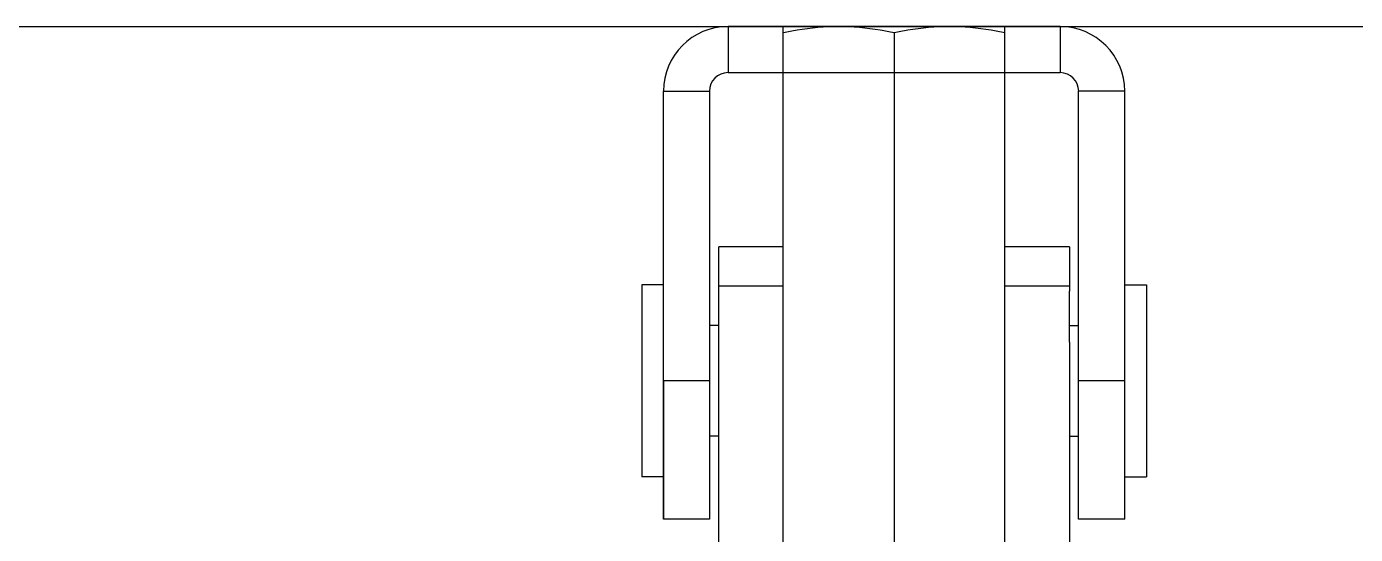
# Model space of a CAD drawing. Extents: x 27938 to 1042331, y -235042 to 1535213.
# Drawn here: x 724241 to 725419, y 755897 to 756346 of the extents above; entities that cross this region are included whole.
import ezdxf

# ---------------------------------------------------------------- set-up
doc = ezdxf.new("R2010")
doc.units = 0
doc.header["$LTSCALE"] = 1000
doc.header["$MEASUREMENT"] = 0
doc.layers.add('bz', color=2, linetype='Continuous')

msp = doc.modelspace()

# ---------------------------------------------------------------- linework, layer by layer
for p, q in [((725157.1, 756346.3), (724862.7, 756346.3)), ((724862.7, 756346.3), (724862.7, 756305.4)), ((725108, 756346.3), (724911.7, 756346.3)), ((724911.7, 755719.6), (724911.7, 756346.3)), ((725108, 755719.6), (725108, 756346.3)), ((725157.1, 756346.3), (725157.1, 756305.4)), ((725009.9, 756340.8), (725009.9, 755725.1)), ((725157.1, 756305.4), (724862.7, 756305.4)), ((724805.4, 756289.1), (724846.3, 756289.1)), ((724805.4, 755910), (724805.4, 756289.1)), ((724846.3, 756289.1), (724846.3, 755910)), ((725173.4, 756128.5), (725173.4, 756289.1)), ((725214.3, 756289.1), (725173.4, 756289.1)), ((725214.3, 755910), (725214.3, 756289.1)), ((724911.7, 756151.2), (724854.5, 756151.2)), ((724854.5, 755836), (724854.5, 756151.2)), ((725165.2, 756151.2), (725108, 756151.2)), ((725165.2, 756151.2), (725165.2, 756112.1)), ((725173.4, 756046.7), (725173.4, 756128.5)), ((724805.4, 756117.6), (724786.2, 756117.6)), ((724786.2, 756117.6), (724786.2, 755947.6)), ((724911.7, 756116.5), (724854.5, 756116.5)), ((725165.2, 756116.5), (725108, 756116.5)), ((725165.2, 756066.9), (725165.2, 756112.1)), ((725214.3, 756117.6), (725233.5, 756117.6)), ((725233.5, 756117.6), (725233.5, 755947.6)), ((724854.5, 756081.7), (724846.3, 756081.7)), ((725165.2, 756081.7), (725173.4, 756081.7)), ((725165.2, 756066.9), (725165.2, 755866.8)), ((725173.4, 755910), (725173.4, 756046.7)), ((724846.3, 756032.6), (724805.4, 756032.6)), ((724805.4, 756032.6), (724805.4, 755910)), ((725214.3, 756032.6), (725173.4, 756032.6)), ((724854.5, 755983.6), (724846.3, 755983.6)), ((725165.2, 755983.6), (725173.4, 755983.6)), ((724805.4, 755947.6), (724786.2, 755947.6)), ((725214.3, 755947.6), (725233.5, 755947.6)), ((724846.3, 755910), (724805.4, 755910)), ((725214.3, 755910), (725173.4, 755910))]:
    msp.add_line(p, q)
for centre, radius, start, end in [((724862.7, 756289.1), 57.2, 90, 180), ((725157.1, 756289.1), 57.2, 0, 90), ((724862.7, 756289.1), 16.4, 90, 180), ((725157.1, 756289.1), 16.4, 0, 90)]:
    msp.add_arc(centre, radius, start, end)
for points, knots in [([(724960.8, 756346.3), (724948.5, 756346.3), (724932, 756344.7), (724915.8, 756341.6), (724911.7, 756340.8)], [0, 0, 0, 0, 0.749211, 1, 1, 1, 1]), ([(725009.9, 756340.8), (725005.8, 756341.6), (724989.6, 756344.7), (724973.1, 756346.3), (724960.8, 756346.3)], [0, 0, 0, 0, 0.250789, 1, 1, 1, 1]), ([(725058.9, 756346.3), (725046.6, 756346.3), (725030.1, 756344.7), (725013.9, 756341.6), (725009.9, 756340.8)], [0, 0, 0, 0, 0.749211, 1, 1, 1, 1]), ([(725108, 756340.8), (725103.9, 756341.6), (725087.8, 756344.7), (725071.3, 756346.3), (725058.9, 756346.3)], [0, 0, 0, 0, 0.250789, 1, 1, 1, 1])]:
    msp.add_open_spline(points, degree=3, knots=knots)
at = {"layer": 'bz'}
msp.add_line((719114.2, 756346.3), (737186.2, 756346.3), dxfattribs=at)

doc.saveas('drawing.dxf')
